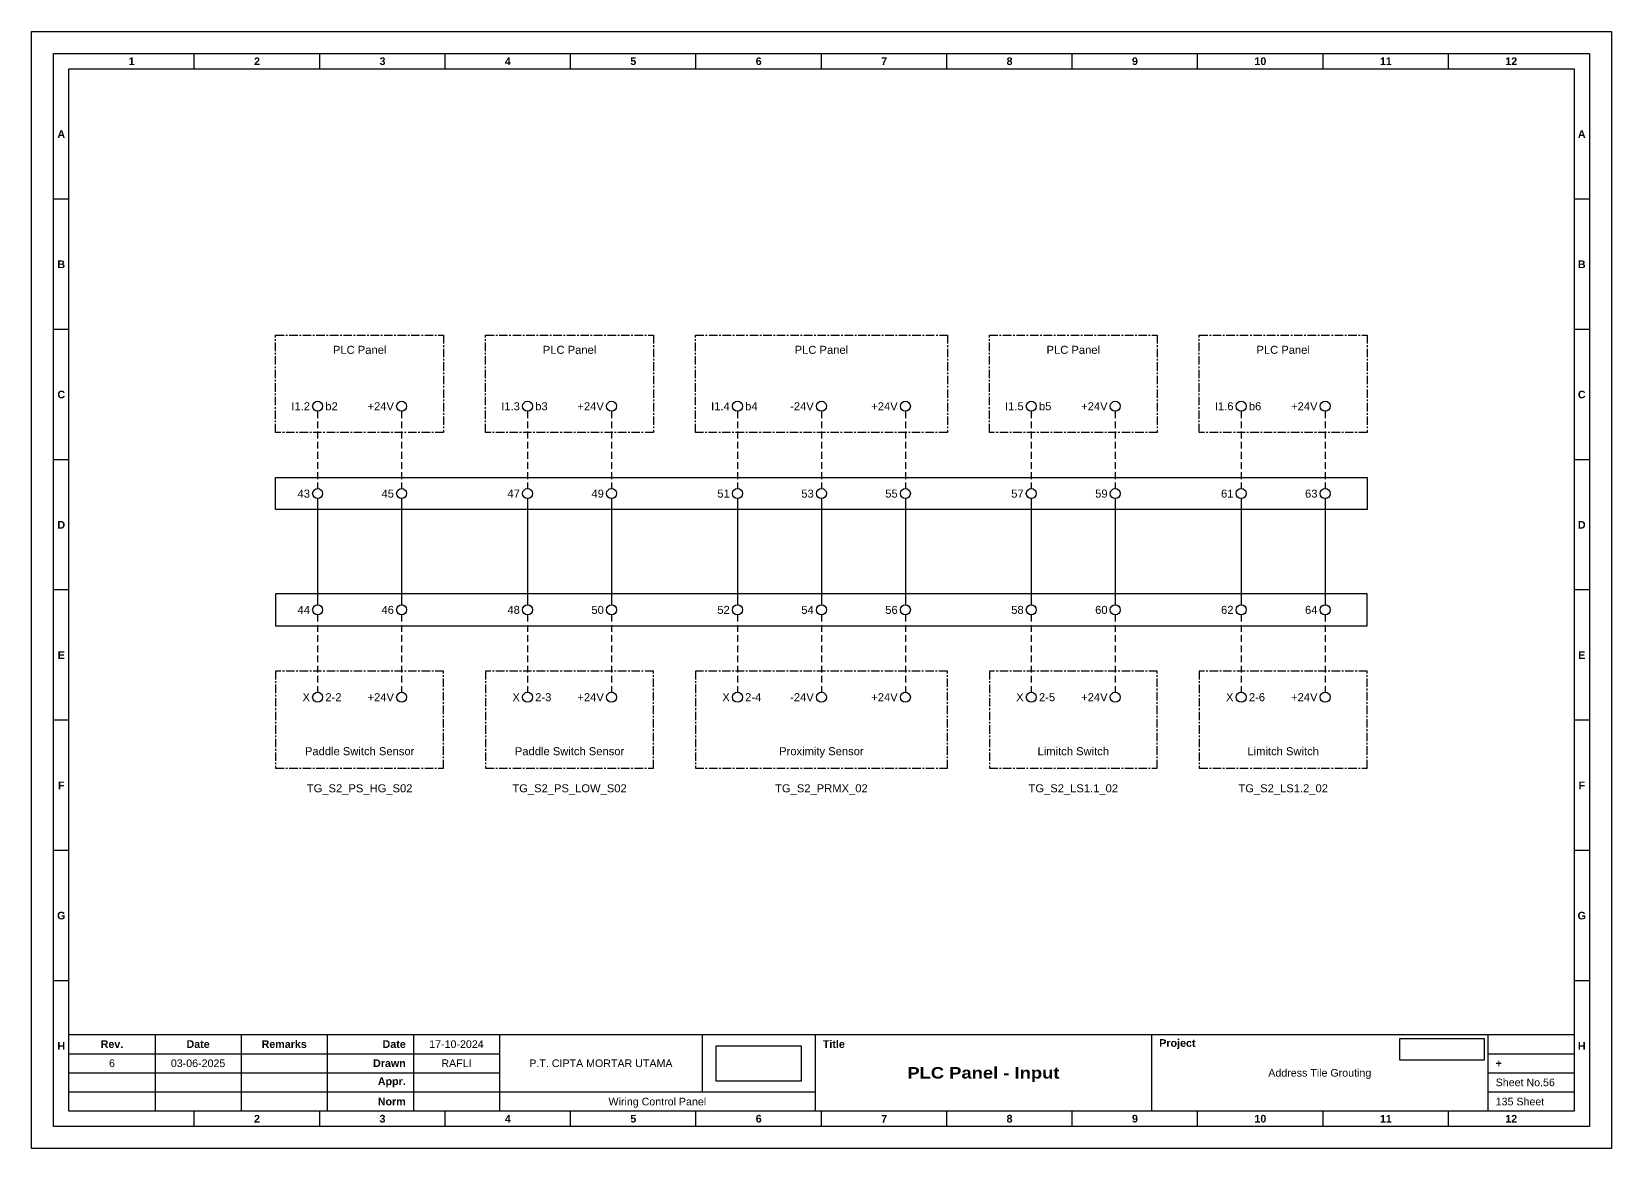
# Model space of a CAD drawing. Header units: millimetres. Extents: x 2277 to 9242, y 1004 to 1739.
# Drawn here: x 2979.3 to 3275.4, y 1529.4 to 1738.7 of the extents above; entities that cross this region are included whole.
import ezdxf
from ezdxf.enums import TextEntityAlignment as Align

# ---------------------------------------------------------------- set-up
doc = ezdxf.new("R2010")
doc.units = ezdxf.units.MM
doc.linetypes.add('CENTER', pattern=[50.8, 31.75, -6.35, 6.35, -6.35])
doc.linetypes.add('HIDDEN', pattern=[9.525, 6.35, -3.175])
doc.styles.add('Bold', font='ariblk.ttf', dxfattribs={"height": 25.4})
doc.styles.get("Standard").update_dxf_attribs({"font": 'arial.ttf'})
picture_1 = doc.add_image_def('image1.png', size_in_pixel=(2048, 847))
picture_2 = doc.add_image_def('image2.png', size_in_pixel=(2092, 542))

# ---------------------------------------------------------------- blocks, each defined once
blk = doc.blocks.new('KOP MU PROJECT')
at = {"color": 6, "ltscale": 50}
for p, q in [((27.74, 184.05), (27.74, 186.66)), ((49.13, 184.05), (49.13, 186.66)), ((70.51, 184.05), (70.51, 186.66)), ((91.89, 184.05), (91.89, 186.66)), ((113.27, 184.05), (113.27, 186.66)), ((134.66, 184.05), (134.66, 186.66)), ((156.04, 184.05), (156.04, 186.66)), ((177.42, 184.05), (177.42, 186.66)), ((198.8, 184.05), (198.8, 186.66)), ((220.19, 184.05), (220.19, 186.66)), ((241.57, 184.05), (241.57, 186.66)), ((6.36, 161.84), (3.75, 161.84)), ((265.59, 161.84), (262.98, 161.84)), ((6.36, 139.63), (3.75, 139.63)), ((265.59, 139.63), (262.98, 139.63)), ((6.36, 117.42), (3.75, 117.42)), ((265.59, 117.42), (262.98, 117.42)), ((6.36, 95.22), (3.75, 95.22)), ((265.59, 95.22), (262.98, 95.22)), ((6.36, 73.01), (3.75, 73.01)), ((265.59, 73.01), (262.98, 73.01)), ((6.36, 50.8), (3.75, 50.8)), ((265.59, 50.8), (262.98, 50.8)), ((6.36, 28.59), (3.75, 28.59)), ((265.59, 28.59), (262.98, 28.59)), ((27.74, 3.75), (27.74, 6.36)), ((49.13, 3.75), (49.13, 6.36)), ((70.51, 3.75), (70.51, 6.36)), ((91.89, 3.75), (91.89, 6.36)), ((113.27, 3.75), (113.27, 6.36)), ((134.66, 3.75), (134.66, 6.36)), ((156.04, 3.75), (156.04, 6.36)), ((177.42, 3.75), (177.42, 6.36)), ((198.8, 3.75), (198.8, 6.36)), ((220.19, 3.75), (220.19, 6.36)), ((241.57, 3.75), (241.57, 6.36))]:
    blk.add_line(p, q, dxfattribs=at)
at = {"ltscale": 50}
for p, q in [((6.36, 19.41), (262.98, 19.41)), ((21.04, 19.41), (21.04, 6.36)), ((35.72, 19.41), (35.72, 6.36)), ((50.41, 19.41), (50.41, 6.36)), ((65.09, 19.41), (65.09, 6.36)), ((79.77, 19.41), (79.77, 6.36)), ((114.35, 19.41), (114.35, 9.62)), ((133.6, 19.41), (133.6, 6.36)), ((190.95, 19.41), (190.95, 6.36)), ((248.3, 19.41), (248.3, 6.36)), ((6.36, 16.15), (79.77, 16.15)), ((248.3, 16.15), (262.98, 16.15)), ((6.36, 12.89), (79.77, 12.89)), ((248.3, 12.89), (262.98, 12.89)), ((6.36, 9.62), (133.6, 9.62)), ((248.3, 9.62), (262.98, 9.62))]:
    blk.add_line(p, q, dxfattribs=at)
at = {"color": 1, "ltscale": 50}
blk.add_lwpolyline([(269.34, 0), (0, 0), (0, 190.41), (269.34, 190.41)], close=True, dxfattribs=at)
at = {"color": 6, "ltscale": 50}
for points in [[(265.59, 3.75), (3.75, 3.75), (3.75, 186.66), (265.59, 186.66)], [(262.98, 6.36), (6.36, 6.36), (6.36, 184.05), (262.98, 184.05)]]:
    blk.add_lwpolyline(points, close=True, dxfattribs=at)
at = {"ltscale": 50, "char_height": 1.305, "attachment_point": 4}
for s, width, heights, insert in [('\\pxqc;{\\fArial|b1|i0|c0|p34;1}', 21.3825, [2.51], (6.36, 185.36)), ('\\pxqc;{\\fArial|b1|i0|c0|p34;2}', 21.3825, [2.51], (27.74, 185.36)), ('\\pxqc;{\\fArial|b1|i0|c0|p34;3}', 21.3825, [2.51], (49.13, 185.36)), ('\\pxqc;{\\fArial|b1|i0|c0|p34;4}', 21.3825, [2.51], (70.51, 185.36)), ('\\pxqc;{\\fArial|b1|i0|c0|p34;5}', 21.3825, [2.51], (91.89, 185.36)), ('\\pxqc;{\\fArial|b1|i0|c0|p34;6}', 21.3825, [2.51], (113.27, 185.36)), ('\\pxqc;{\\fArial|b1|i0|c0|p34;7}', 21.3825, [2.51], (134.66, 185.36)), ('\\pxqc;{\\fArial|b1|i0|c0|p34;8}', 21.3825, [2.51], (156.04, 185.36)), ('\\pxqc;{\\fArial|b1|i0|c0|p34;9}', 21.3825, [2.51], (177.42, 185.36)), ('\\pxqc;{\\fArial|b1|i0|c0|p34;10}', 21.3825, [2.51], (198.8, 185.36)), ('\\pxqc;{\\fArial|b1|i0|c0|p34;11}', 21.3825, [2.51], (220.19, 185.36)), ('\\pxqc;{\\fArial|b1|i0|c0|p34;12}', 21.3825, [2.51], (241.57, 185.36)), ('\\pxqc;{\\fArial|b1|i0|c0|p34;A}', 2.61, [2.51], (3.75, 172.95)), ('\\pxqc;{\\fArial|b1|i0|c0|p34;A}', 2.61, [2.51], (262.98, 172.95)), ('\\pxqc;{\\fArial|b1|i0|c0|p34;B}', 2.61, [2.51], (3.75, 150.74)), ('\\pxqc;{\\fArial|b1|i0|c0|p34;B}', 2.61, [2.51], (262.98, 150.74)), ('\\pxqc;{\\fArial|b1|i0|c0|p34;C}', 2.61, [2.51], (3.75, 128.53)), ('\\pxqc;{\\fArial|b1|i0|c0|p34;C}', 2.61, [2.51], (262.98, 128.53)), ('\\pxqc;{\\fArial|b1|i0|c0|p34;D}', 2.61, [2.51], (3.75, 106.32)), ('\\pxqc;{\\fArial|b1|i0|c0|p34;D}', 2.61, [2.51], (262.98, 106.32)), ('\\pxqc;{\\fArial|b1|i0|c0|p34;E}', 2.61, [2.51], (3.75, 84.11)), ('\\pxqc;{\\fArial|b1|i0|c0|p34;E}', 2.61, [2.51], (262.98, 84.11)), ('\\pxqc;{\\fArial|b1|i0|c0|p34;F}', 2.61, [2.51], (3.75, 61.9)), ('\\pxqc;{\\fArial|b1|i0|c0|p34;F}', 2.61, [2.51], (262.98, 61.9)), ('\\pxqc;{\\fArial|b1|i0|c0|p34;G}', 2.61, [2.51], (3.75, 39.69)), ('\\pxqc;{\\fArial|b1|i0|c0|p34;G}', 2.61, [2.51], (262.98, 39.69)), ('\\pxqc;{\\fArial|b1|i0|c0|p34;H}', 2.61, [2.51], (3.75, 17.47)), ('\\pxqc;{\\fArial|b1|i0|c0|p34;Rev.}', 14.6811, [2.88], (6.36, 17.78)), ('\\pxqc;{\\fArial|b1|i0|c0|p34;Date}', 14.6811, [2.88], (21.04, 17.78)), ('\\pxqc;{\\fArial|b1|i0|c0|p34;Remarks}', 14.6811, [2.88], (35.72, 17.78)), ('\\pxqr;{\\fArial|b1|i0|c0|p34;Date}', 13.3761, [2.88], (50.41, 17.78)), ('\\pxql;{\\fArial|b1|i0|c0|p34;Title}', 50.2419, [2.88], (134.9, 17.78)), ('\\pxql;{\\fArial|b1|i0|c0|p34;Project}', 50.2419, [2.88], (192.25, 17.78)), ('\\pxqc;{\\fArial|b1|i0|c0|p34;H}', 2.61, [2.51], (262.98, 17.47)), ('\\pxqr;{\\fArial|b1|i0|c0|p34;Drawn}', 13.3761, [2.88], (50.41, 14.52)), ('\\pxql;{\\fArial|b1|i0|c0|p34;+}', 14.6811, [2.88], (249.61, 14.52)), ('\\pxqr;{\\fArial|b1|i0|c0|p34;Appr.}', 13.3761, [2.88], (50.41, 11.26)), ('\\pxqr;{\\fArial|b1|i0|c0|p34;Norm}', 13.3761, [2.88], (50.41, 7.99)), ('\\pxqc;{\\fArial|b1|i0|c0|p34;2}', 21.3825, [2.51], (27.74, 5.06)), ('\\pxqc;{\\fArial|b1|i0|c0|p34;3}', 21.3825, [2.51], (49.13, 5.06)), ('\\pxqc;{\\fArial|b1|i0|c0|p34;4}', 21.3825, [2.51], (70.51, 5.06)), ('\\pxqc;{\\fArial|b1|i0|c0|p34;5}', 21.3825, [2.51], (91.89, 5.06)), ('\\pxqc;{\\fArial|b1|i0|c0|p34;6}', 21.3825, [2.51], (113.27, 5.06)), ('\\pxqc;{\\fArial|b1|i0|c0|p34;7}', 21.3825, [2.51], (134.66, 5.06)), ('\\pxqc;{\\fArial|b1|i0|c0|p34;8}', 21.3825, [2.51], (156.04, 5.06)), ('\\pxqc;{\\fArial|b1|i0|c0|p34;9}', 21.3825, [2.51], (177.42, 5.06)), ('\\pxqc;{\\fArial|b1|i0|c0|p34;10}', 21.3825, [2.51], (198.8, 5.06)), ('\\pxqc;{\\fArial|b1|i0|c0|p34;11}', 21.3825, [2.51], (220.19, 5.06)), ('\\pxqc;{\\fArial|b1|i0|c0|p34;12}', 21.3825, [2.51], (241.57, 5.06))]:
    blk.add_mtext_dynamic_manual_height_columns(s, width=width, gutter_width=0.0326, heights=heights, dxfattribs=dict(at, insert=insert))
at = {"ltscale": 50}
for tag, p in [('DATECREATED', (72.43, 17.78)), ('REV', (13.7, 14.52)), ('REVDATE', (28.38, 14.52)), ('REMARKS', (43.06, 14.52)), ('DRAWN', (72.43, 14.52)), ('COMPANY', (97.06, 14.52)), ('PROJECT', (219.62, 12.89)), ('APPR', (72.43, 11.26)), ('NORM', (72.43, 7.99)), ('DRAWINGCATEGORY', (106.68, 7.99)), ('DESCRIPTION', (162.27, 10.03))]:
    blk.add_attdef(tag, text='', height=1.3, dxfattribs=at).set_placement(p, align=Align.MIDDLE_CENTER)
at = {"ltscale": 50, "style": 'Bold'}
blk.add_attdef('TITLE', text='', height=1.96, dxfattribs=at).set_placement((162.27, 12.89), align=Align.MIDDLE_CENTER)
at = {"ltscale": 50}
for tag, p in [('SHEETNUMBER', (249.61, 11.26)), ('TOTALSHEET', (249.61, 7.99))]:
    blk.add_attdef(tag, text='', height=1.3, dxfattribs=at).set_placement(p, align=Align.MIDDLE_LEFT)
image = blk.add_image(picture_1, insert=(116.72, 11.48), size_in_units=(14.5, 6), dxfattribs=at)
image.dxf.flags = 15
image = blk.add_image(picture_2, insert=(233.29, 15.04), size_in_units=(14.36, 3.72), dxfattribs=at)
image.dxf.flags = 15

msp = doc.modelspace()

# ---------------------------------------------------------------- linework, layer by layer
at = {"linetype": 'HIDDEN', "ltscale": 0.2}
for p, q in [((3032.88, 1667.52), (3032.88, 1653.03)), ((3048.62, 1667.52), (3048.62, 1653.03)), ((3072.22, 1667.52), (3072.22, 1653.03)), ((3087.96, 1667.52), (3087.96, 1653.03)), ((3111.56, 1667.52), (3111.56, 1653.03)), ((3127.29, 1667.52), (3127.29, 1653.03)), ((3143.03, 1667.52), (3143.03, 1653.03)), ((3166.63, 1667.52), (3166.63, 1653.03)), ((3182.37, 1667.52), (3182.37, 1653.03)), ((3205.97, 1667.52), (3205.97, 1653.03)), ((3221.71, 1667.52), (3221.71, 1653.03)), ((3032.88, 1629.36), (3032.88, 1614.87)), ((3048.62, 1629.36), (3048.62, 1614.87)), ((3072.22, 1629.36), (3072.22, 1614.87)), ((3087.96, 1629.36), (3087.96, 1614.87)), ((3111.56, 1629.36), (3111.56, 1614.87)), ((3127.29, 1629.36), (3127.29, 1614.87)), ((3143.03, 1629.36), (3143.03, 1614.87)), ((3166.63, 1629.36), (3166.63, 1614.87)), ((3182.37, 1629.36), (3182.37, 1614.87)), ((3205.97, 1629.36), (3205.97, 1614.87)), ((3221.71, 1629.36), (3221.71, 1614.87))]:
    msp.add_line(p, q, dxfattribs=at)
at = {"ltscale": 0.2}
for p, q in [((3032.88, 1651.15), (3032.88, 1631.24)), ((3048.62, 1651.15), (3048.62, 1631.24)), ((3072.22, 1651.15), (3072.22, 1631.24)), ((3087.96, 1651.15), (3087.96, 1631.24)), ((3111.56, 1651.15), (3111.56, 1631.24)), ((3127.29, 1651.15), (3127.29, 1631.24)), ((3143.03, 1651.15), (3143.03, 1631.24)), ((3166.63, 1651.15), (3166.63, 1631.24)), ((3182.37, 1651.15), (3182.37, 1631.24)), ((3205.97, 1651.15), (3205.97, 1631.24)), ((3221.71, 1651.15), (3221.71, 1631.24))]:
    msp.add_line(p, q, dxfattribs=at)
at = {"linetype": 'CENTER', "ltscale": 0.05}
for points in [[(3025.01, 1681.79), (3056.48, 1681.79), (3056.48, 1663.56), (3025.01, 1663.56)], [(3064.35, 1681.79), (3095.82, 1681.79), (3095.82, 1663.56), (3064.35, 1663.56)], [(3103.69, 1681.79), (3150.9, 1681.79), (3150.9, 1663.56), (3103.69, 1663.56)], [(3158.77, 1681.79), (3190.24, 1681.79), (3190.24, 1663.56), (3158.77, 1663.56)], [(3198.1, 1681.79), (3229.58, 1681.79), (3229.58, 1663.56), (3198.1, 1663.56)], [(3025.01, 1600.61), (3056.48, 1600.61), (3056.48, 1618.83), (3025.01, 1618.83)], [(3064.35, 1600.61), (3095.82, 1600.61), (3095.82, 1618.83), (3064.35, 1618.83)], [(3103.69, 1600.61), (3150.9, 1600.61), (3150.9, 1618.83), (3103.69, 1618.83)], [(3158.77, 1600.61), (3190.24, 1600.61), (3190.24, 1618.83), (3158.77, 1618.83)], [(3198.1, 1600.61), (3229.58, 1600.61), (3229.58, 1618.83), (3198.1, 1618.83)]]:
    msp.add_lwpolyline(points, close=True, dxfattribs=at)
at = {"ltscale": 0.05}
for points in [[(3025.01, 1655.1), (3229.58, 1655.1), (3229.58, 1649.09), (3025.01, 1649.09)], [(3025.01, 1627.3), (3229.58, 1627.3), (3229.58, 1633.31), (3025.01, 1633.31)]]:
    msp.add_lwpolyline(points, close=True, dxfattribs=at)
for centre in [(3032.88, 1668.46), (3048.62, 1668.46), (3072.22, 1668.46), (3087.96, 1668.46), (3111.56, 1668.46), (3127.29, 1668.46), (3143.03, 1668.46), (3166.63, 1668.46), (3182.37, 1668.46), (3205.97, 1668.46), (3221.71, 1668.46), (3032.88, 1652.09), (3048.62, 1652.09), (3072.22, 1652.09), (3087.96, 1652.09), (3111.56, 1652.09), (3127.29, 1652.09), (3143.03, 1652.09), (3166.63, 1652.09), (3182.37, 1652.09), (3205.97, 1652.09), (3221.71, 1652.09), (3032.88, 1630.3), (3048.62, 1630.3), (3072.22, 1630.3), (3087.96, 1630.3), (3111.56, 1630.3), (3127.29, 1630.3), (3143.03, 1630.3), (3166.63, 1630.3), (3182.37, 1630.3), (3205.97, 1630.3), (3221.71, 1630.3), (3032.88, 1613.93), (3048.62, 1613.93), (3072.22, 1613.93), (3087.96, 1613.93), (3111.56, 1613.93), (3127.29, 1613.93), (3143.03, 1613.93), (3166.63, 1613.93), (3182.37, 1613.93), (3205.97, 1613.93), (3221.71, 1613.93)]:
    msp.add_circle(centre, 0.938)

# ---------------------------------------------------------------- block references
at = {"xscale": 1.099296583304004, "yscale": 1.099296583304004, "zscale": 1.099296583304004}
msp.add_blockref('KOP MU PROJECT', (2979.27, 1529.36), dxfattribs=at).add_auto_attribs({'TITLE': 'PLC Panel - Input', 'PROJECT': 'Address Tile Grouting', 'COMPANY': 'P.T. CIPTA MORTAR UTAMA', 'DRAWINGCATEGORY': 'Wiring Control Panel', 'DRAWN': 'RAFLI', 'DATECREATED': '17-10-2024', 'REVDATE': '03-06-2025', 'REV': '6', 'SHEETNUMBER': 'Sheet No.56', 'TOTALSHEET': '135 Sheet'})

# ---------------------------------------------------------------- texts
for s, p in [('PLC Panel', (3040.75, 1679.79)), ('PLC Panel', (3080.09, 1679.79)), ('PLC Panel', (3127.29, 1679.79)), ('PLC Panel', (3174.5, 1679.79)), ('PLC Panel', (3213.84, 1679.79)), ('TG_S2_PS_HG_S02', (3040.75, 1597.61)), ('TG_S2_PS_LOW_S02', (3080.09, 1597.61)), ('TG_S2_PRMX_02', (3127.29, 1597.61)), ('TG_S2_LS1.1_02', (3174.5, 1597.61)), ('TG_S2_LS1.2_02', (3213.84, 1597.61))]:
    msp.add_text(s, height=1.5).set_placement(p, align=Align.TOP_CENTER)
for s, p in [('I1.2', (3031.44, 1668.46)), ('+24V', (3047.18, 1668.46)), ('I1.3', (3070.78, 1668.46)), ('+24V', (3086.52, 1668.46)), ('I1.4', (3110.12, 1668.46)), ('-24V', (3125.86, 1668.46)), ('+24V', (3141.59, 1668.46)), ('I1.5', (3165.2, 1668.46)), ('+24V', (3180.93, 1668.46)), ('I1.6', (3204.53, 1668.46)), ('+24V', (3220.27, 1668.46)), ('43', (3031.44, 1652.09)), ('45', (3047.18, 1652.09)), ('47', (3070.78, 1652.09)), ('49', (3086.52, 1652.09)), ('51', (3110.12, 1652.09)), ('53', (3125.86, 1652.09)), ('55', (3141.59, 1652.09)), ('57', (3165.2, 1652.09)), ('59', (3180.93, 1652.09)), ('61', (3204.53, 1652.09)), ('63', (3220.27, 1652.09)), ('44', (3031.44, 1630.3)), ('46', (3047.18, 1630.3)), ('48', (3070.78, 1630.3)), ('50', (3086.52, 1630.3)), ('52', (3110.12, 1630.3)), ('54', (3125.86, 1630.3)), ('56', (3141.59, 1630.3)), ('58', (3165.2, 1630.3)), ('60', (3180.93, 1630.3)), ('62', (3204.53, 1630.3)), ('64', (3220.27, 1630.3)), ('X', (3031.44, 1613.93)), ('+24V', (3047.18, 1613.93)), ('X', (3070.78, 1613.93)), ('+24V', (3086.52, 1613.93)), ('X', (3110.12, 1613.93)), ('-24V', (3125.86, 1613.93)), ('+24V', (3141.59, 1613.93)), ('X', (3165.2, 1613.93)), ('+24V', (3180.93, 1613.93)), ('X', (3204.53, 1613.93)), ('+24V', (3220.27, 1613.93))]:
    msp.add_text(s, height=1.5).set_placement(p, align=Align.MIDDLE_RIGHT)
for s, p in [('b2', (3034.32, 1668.46)), ('b3', (3073.66, 1668.46)), ('b4', (3113, 1668.46)), ('b5', (3168.07, 1668.46)), ('b6', (3207.41, 1668.46)), ('2-2', (3034.32, 1613.93)), ('2-3', (3073.66, 1613.93)), ('2-4', (3113, 1613.93)), ('2-5', (3168.07, 1613.93)), ('2-6', (3207.41, 1613.93))]:
    msp.add_text(s, height=1.5).set_placement(p, align=Align.MIDDLE_LEFT)
for s, p in [('Paddle Switch Sensor', (3040.75, 1602.61)), ('Paddle Switch Sensor', (3080.09, 1602.61)), ('Proximity Sensor', (3127.29, 1602.61)), ('Limitch Switch', (3174.5, 1602.61)), ('Limitch Switch', (3213.84, 1602.61))]:
    msp.add_text(s, height=1.5).set_placement(p, align=Align.BOTTOM_CENTER)

doc.saveas('drawing.dxf')
